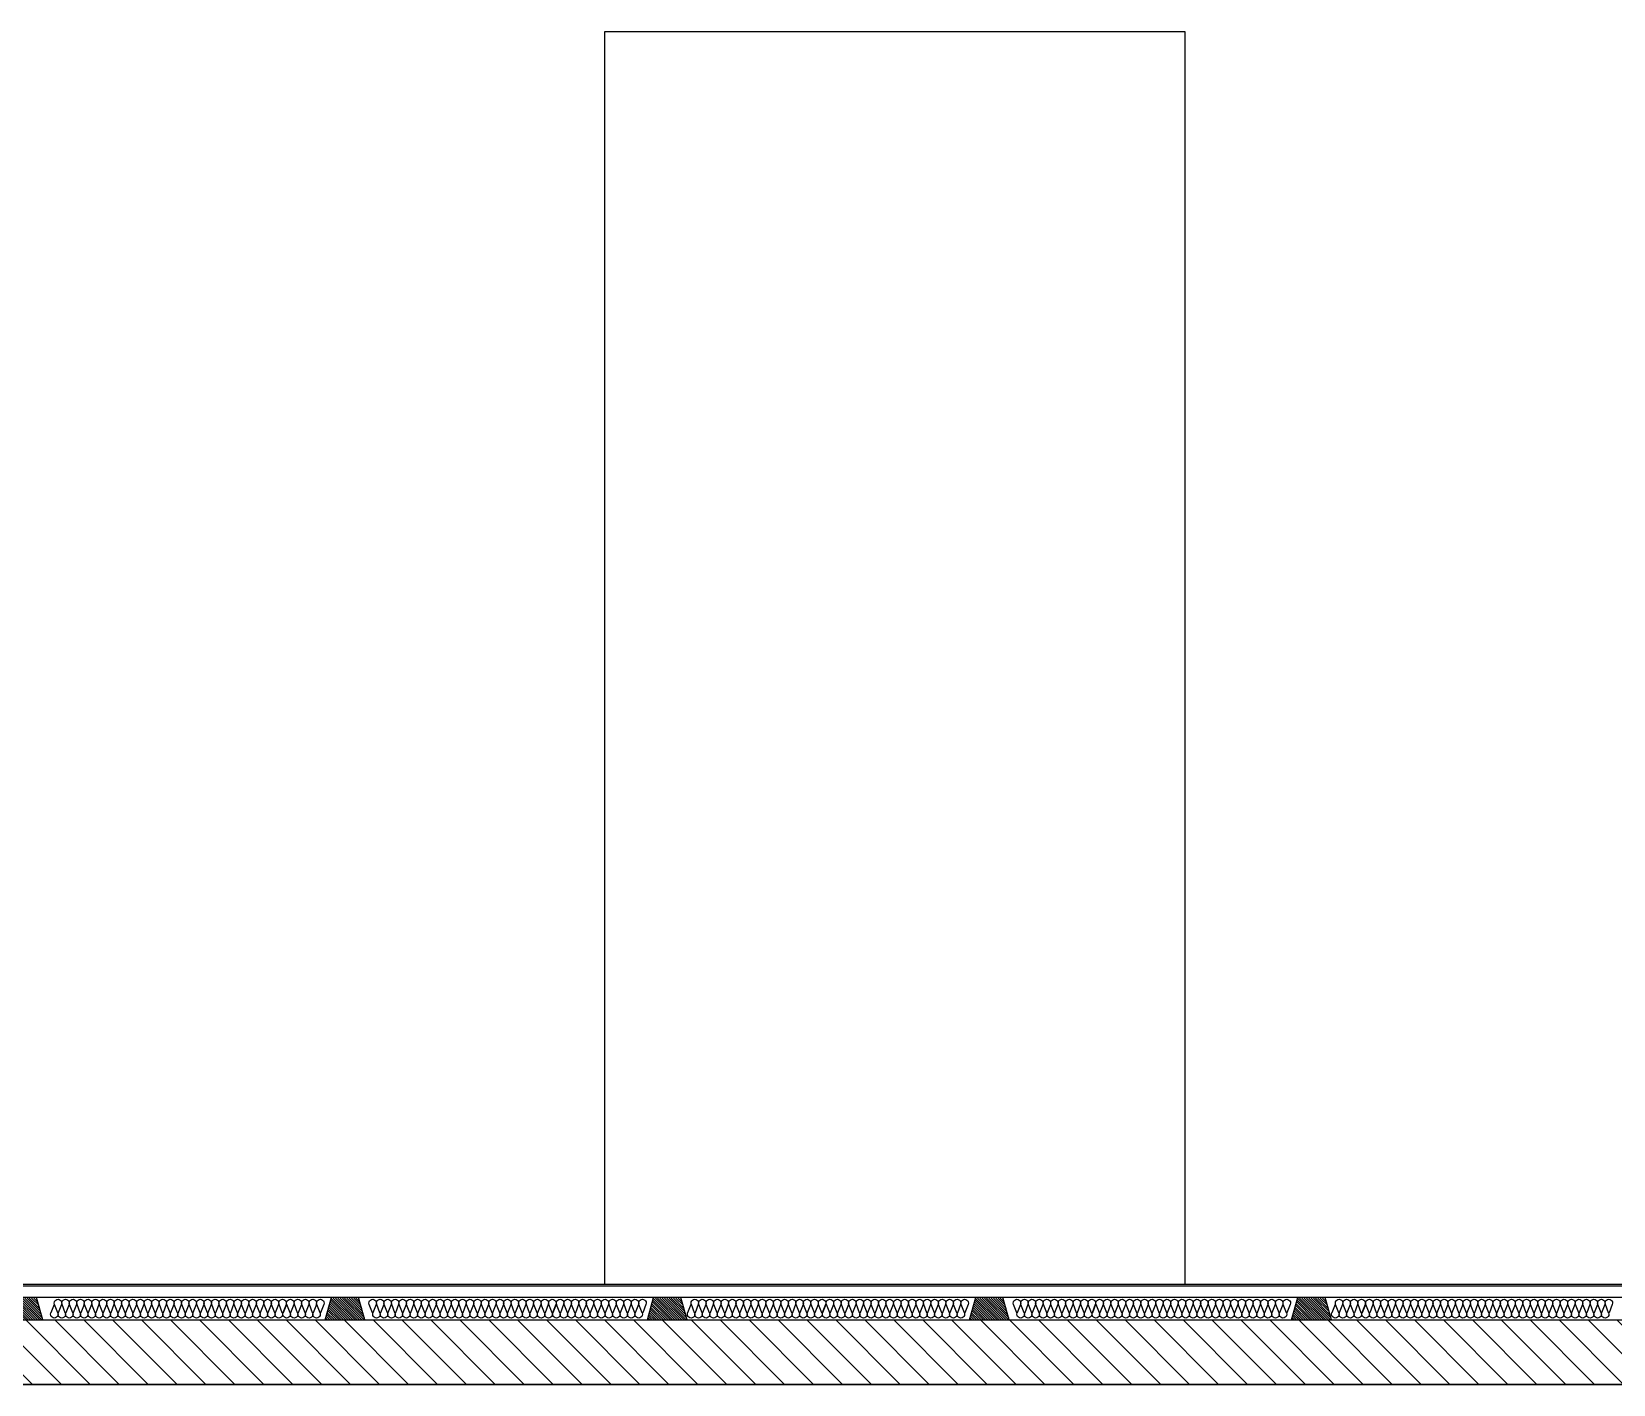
# Model space of a CAD drawing. Header units: millimetres. Extents: x 10 to 76.1, y 10 to 63.5.
# Drawn here: x 40.023 to 42.478, y 22.792 to 24.892 of the extents above; entities that cross this region are included whole.
import ezdxf

# ---------------------------------------------------------------- set-up
doc = ezdxf.new("R2010")
doc.units = ezdxf.units.MM
for name, color, linetype in [('durlok', 3, 'Continuous'), ('lana de vidrio', 2, 'Continuous'), ('Muros', 7, 'Continuous'), ('Relleno', 9, 'Continuous')]:
    doc.layers.add(name, color=color, linetype=linetype)

# ---------------------------------------------------------------- blocks, each defined once
blk = doc.blocks.new('*X8')
at = {"color": 0}
for p, q in [((628.8661, 452.4359), (628.8968, 452.4666)), ((628.8665, 452.4328), (628.9003, 452.4666)), ((628.8674, 452.4408), (628.8932, 452.4666)), ((628.8688, 452.4457), (628.8897, 452.4666)), ((628.87, 452.4328), (628.9038, 452.4666)), ((628.8702, 452.4506), (628.8862, 452.4666)), ((628.8715, 452.4555), (628.8826, 452.4666)), ((628.8729, 452.4604), (628.8791, 452.4666)), ((628.8736, 452.4328), (628.9074, 452.4666)), ((628.8743, 452.4653), (628.8756, 452.4666)), ((628.8771, 452.4328), (628.9109, 452.4666)), ((628.8806, 452.4328), (628.9145, 452.4666)), ((628.8842, 452.4328), (628.9175, 452.4661)), ((628.8877, 452.4328), (628.9183, 452.4633)), ((628.8912, 452.4328), (628.9191, 452.4606)), ((628.8948, 452.4328), (628.9198, 452.4578)), ((628.8983, 452.4328), (628.9206, 452.4551)), ((628.9019, 452.4328), (628.9214, 452.4523)), ((628.9054, 452.4328), (628.9222, 452.4495)), ((628.9089, 452.4328), (628.9229, 452.4468)), ((628.9125, 452.4328), (628.9237, 452.444)), ((628.916, 452.4328), (628.9245, 452.4412)), ((628.9195, 452.4328), (628.9253, 452.4385)), ((628.9231, 452.4328), (628.926, 452.4357)), ((628.9266, 452.4328), (628.9268, 452.4329))]:
    blk.add_line(p, q, dxfattribs=at)

msp = doc.modelspace()

# ---------------------------------------------------------------- hatches: boundary and pattern name
at = {"layer": 'Relleno', "linetype": 'Continuous', "extrusion": (-2.44929e-16, 0, -1)}
h = msp.add_hatch(dxfattribs=at)
h.set_pattern_fill('ANSI31', color=256, scale=0.01, style=0)
h.paths.add_polyline_path([(-34.9032, 22.7923), (-34.9032, 22.8923), (-44.6382, 22.8923), (-44.6382, 22.7923)])

# ---------------------------------------------------------------- linework, layer by layer
at = {"extrusion": (-1.22465e-16, 0, -1)}
msp.add_line((44.134, 22.9473), (36.8856, 22.9473), dxfattribs=at)
at = {"linetype": 'Continuous', "extrusion": (0, 1, 0)}
for p, q in [((36.8856, 22.9453), (44.134, 22.9453)), ((44.134, 22.9273), (36.8856, 22.9273))]:
    msp.add_line(p, q, dxfattribs=at)
at = {"layer": 'durlok'}
for p, q in [((40.9132, 22.9473), (40.9132, 24.8923)), ((40.9132, 24.8923), (41.8132, 24.8923)), ((41.8132, 24.8923), (41.8132, 22.9473))]:
    msp.add_line(p, q, dxfattribs=at)
at = {"layer": 'lana de vidrio', "extrusion": (-1.22465e-16, 0, -1)}
for p, q in [((40.0407, 22.8923), (40.0309, 22.9273)), ((40.479, 22.8923), (40.4888, 22.9273)), ((40.5407, 22.8923), (40.5309, 22.9273)), ((40.979, 22.8923), (40.9888, 22.9273)), ((41.0407, 22.8923), (41.0309, 22.9273)), ((41.479, 22.8923), (41.4888, 22.9273)), ((41.5407, 22.8923), (41.5309, 22.9273)), ((41.979, 22.8923), (41.9888, 22.9273)), ((42.0407, 22.8923), (42.0309, 22.9273))]:
    msp.add_line(p, q, dxfattribs=at)
at = {"layer": 'lana de vidrio', "color": 2, "extrusion": (-1.22465e-16, 0, -1)}
for p, q in [((40.0582, 22.9165), (40.0532, 22.9032)), ((40.064, 22.9032), (40.059, 22.9165)), ((40.0698, 22.9165), (40.0648, 22.9032)), ((40.0756, 22.9032), (40.0706, 22.9165)), ((40.0814, 22.9165), (40.0764, 22.9032)), ((40.0872, 22.9032), (40.0822, 22.9165)), ((40.0931, 22.9165), (40.088, 22.9032)), ((40.0989, 22.9032), (40.0938, 22.9165)), ((40.0989, 22.9032), (40.0938, 22.9165)), ((40.0989, 22.9032), (40.0938, 22.9165)), ((40.1047, 22.9165), (40.0996, 22.9032)), ((40.1105, 22.9032), (40.1054, 22.9165)), ((40.1163, 22.9165), (40.1112, 22.9032)), ((40.1221, 22.9032), (40.117, 22.9165)), ((40.1279, 22.9165), (40.1228, 22.9032)), ((40.1337, 22.9032), (40.1287, 22.9165)), ((40.1395, 22.9165), (40.1345, 22.9032)), ((40.1453, 22.9032), (40.1403, 22.9165)), ((40.1511, 22.9165), (40.1461, 22.9032)), ((40.1569, 22.9032), (40.1519, 22.9165)), ((40.1627, 22.9165), (40.1577, 22.9032)), ((40.1685, 22.9032), (40.1635, 22.9165)), ((40.1743, 22.9165), (40.1693, 22.9032)), ((40.1802, 22.9032), (40.1751, 22.9165)), ((40.186, 22.9165), (40.1809, 22.9032)), ((40.186, 22.9165), (40.1809, 22.9032)), ((40.1918, 22.9032), (40.1867, 22.9165)), ((40.1976, 22.9165), (40.1925, 22.9032)), ((40.2034, 22.9032), (40.1983, 22.9165)), ((40.2092, 22.9165), (40.2041, 22.9032)), ((40.215, 22.9032), (40.2099, 22.9165)), ((40.2208, 22.9165), (40.2158, 22.9032)), ((40.2266, 22.9032), (40.2216, 22.9165)), ((40.2324, 22.9165), (40.2274, 22.9032)), ((40.2382, 22.9032), (40.2332, 22.9165)), ((40.244, 22.9165), (40.239, 22.9032)), ((40.2498, 22.9032), (40.2448, 22.9165)), ((40.2498, 22.9032), (40.2448, 22.9165)), ((40.2556, 22.9165), (40.2506, 22.9032)), ((40.2615, 22.9032), (40.2564, 22.9165)), ((40.2673, 22.9165), (40.2622, 22.9032)), ((40.2731, 22.9032), (40.268, 22.9165)), ((40.2789, 22.9165), (40.2738, 22.9032)), ((40.2847, 22.9032), (40.2796, 22.9165)), ((40.2905, 22.9165), (40.2854, 22.9032)), ((40.2963, 22.9032), (40.2912, 22.9165)), ((40.3021, 22.9165), (40.2971, 22.9032)), ((40.3079, 22.9032), (40.3029, 22.9165)), ((40.3137, 22.9165), (40.3087, 22.9032)), ((40.3195, 22.9032), (40.3145, 22.9165)), ((40.3253, 22.9165), (40.3203, 22.9032)), ((40.3311, 22.9032), (40.3261, 22.9165)), ((40.3369, 22.9165), (40.3319, 22.9032)), ((40.3428, 22.9032), (40.3377, 22.9165)), ((40.3486, 22.9165), (40.3435, 22.9032)), ((40.3544, 22.9032), (40.3493, 22.9165)), ((40.3602, 22.9165), (40.3551, 22.9032)), ((40.366, 22.9032), (40.3609, 22.9165)), ((40.3718, 22.9165), (40.3667, 22.9032)), ((40.3776, 22.9032), (40.3725, 22.9165)), ((40.3834, 22.9165), (40.3783, 22.9032)), ((40.3892, 22.9032), (40.3842, 22.9165)), ((40.395, 22.9165), (40.39, 22.9032)), ((40.4008, 22.9032), (40.3958, 22.9165)), ((40.4066, 22.9165), (40.4016, 22.9032)), ((40.4124, 22.9032), (40.4074, 22.9165)), ((40.4182, 22.9165), (40.4132, 22.9032)), ((40.4188, 22.9165), (40.4138, 22.9032)), ((40.4246, 22.9032), (40.4196, 22.9165)), ((40.4304, 22.9165), (40.4254, 22.9032)), ((40.4362, 22.9032), (40.4312, 22.9165)), ((40.4362, 22.9032), (40.4312, 22.9165)), ((40.442, 22.9165), (40.437, 22.9032)), ((40.4478, 22.9032), (40.4428, 22.9165)), ((40.4537, 22.9165), (40.4486, 22.9032)), ((40.4595, 22.9032), (40.4544, 22.9165)), ((40.4653, 22.9165), (40.4602, 22.9032)), ((40.4711, 22.9032), (40.466, 22.9165)), ((40.4769, 22.9165), (40.4718, 22.9032)), ((40.5524, 22.9032), (40.5473, 22.9165)), ((40.5582, 22.9165), (40.5531, 22.9032)), ((40.564, 22.9032), (40.5589, 22.9165)), ((40.5698, 22.9165), (40.5647, 22.9032)), ((40.5756, 22.9032), (40.5705, 22.9165)), ((40.5814, 22.9165), (40.5764, 22.9032)), ((40.5872, 22.9032), (40.5822, 22.9165)), ((40.593, 22.9165), (40.588, 22.9032)), ((40.5988, 22.9032), (40.5938, 22.9165)), ((40.6046, 22.9165), (40.5996, 22.9032)), ((40.6046, 22.9165), (40.5996, 22.9032)), ((40.6104, 22.9032), (40.6054, 22.9165)), ((40.6162, 22.9165), (40.6112, 22.9032)), ((40.6221, 22.9032), (40.617, 22.9165)), ((40.6279, 22.9165), (40.6228, 22.9032)), ((40.6337, 22.9032), (40.6286, 22.9165)), ((40.6395, 22.9165), (40.6344, 22.9032)), ((40.6453, 22.9032), (40.6402, 22.9165)), ((40.6511, 22.9165), (40.646, 22.9032)), ((40.6569, 22.9032), (40.6518, 22.9165)), ((40.6627, 22.9165), (40.6577, 22.9032)), ((40.6685, 22.9032), (40.6635, 22.9165)), ((40.6685, 22.9032), (40.6635, 22.9165)), ((40.6743, 22.9165), (40.6693, 22.9032)), ((40.6801, 22.9032), (40.6751, 22.9165)), ((40.6859, 22.9165), (40.6809, 22.9032)), ((40.6917, 22.9032), (40.6867, 22.9165)), ((40.6975, 22.9165), (40.6925, 22.9032)), ((40.7034, 22.9032), (40.6983, 22.9165)), ((40.7092, 22.9165), (40.7041, 22.9032)), ((40.715, 22.9032), (40.7099, 22.9165)), ((40.7208, 22.9165), (40.7157, 22.9032)), ((40.7266, 22.9032), (40.7215, 22.9165)), ((40.7324, 22.9165), (40.7273, 22.9032)), ((40.7382, 22.9032), (40.7331, 22.9165)), ((40.744, 22.9165), (40.7389, 22.9032)), ((40.7498, 22.9032), (40.7448, 22.9165)), ((40.7556, 22.9165), (40.7506, 22.9032)), ((40.7614, 22.9032), (40.7564, 22.9165)), ((40.7672, 22.9165), (40.7622, 22.9032)), ((40.773, 22.9032), (40.768, 22.9165)), ((40.7788, 22.9165), (40.7738, 22.9032)), ((40.7846, 22.9032), (40.7796, 22.9165)), ((40.7905, 22.9165), (40.7854, 22.9032)), ((40.7963, 22.9032), (40.7912, 22.9165)), ((40.8021, 22.9165), (40.797, 22.9032)), ((40.8079, 22.9032), (40.8028, 22.9165)), ((40.8137, 22.9165), (40.8086, 22.9032)), ((40.8195, 22.9032), (40.8144, 22.9165)), ((40.8253, 22.9165), (40.8202, 22.9032)), ((40.8311, 22.9032), (40.8261, 22.9165)), ((40.8369, 22.9165), (40.8319, 22.9032)), ((40.8375, 22.9165), (40.8324, 22.9032)), ((40.8433, 22.9032), (40.8382, 22.9165)), ((40.8491, 22.9165), (40.844, 22.9032)), ((40.8549, 22.9032), (40.8499, 22.9165)), ((40.8549, 22.9032), (40.8499, 22.9165)), ((40.8607, 22.9165), (40.8557, 22.9032)), ((40.8665, 22.9032), (40.8615, 22.9165)), ((40.8723, 22.9165), (40.8673, 22.9032)), ((40.8781, 22.9032), (40.8731, 22.9165)), ((40.8839, 22.9165), (40.8789, 22.9032)), ((40.8897, 22.9032), (40.8847, 22.9165)), ((40.8956, 22.9165), (40.8905, 22.9032)), ((40.9014, 22.9032), (40.8963, 22.9165)), ((40.9072, 22.9165), (40.9021, 22.9032)), ((40.913, 22.9032), (40.9079, 22.9165)), ((40.9188, 22.9165), (40.9137, 22.9032)), ((40.9246, 22.9032), (40.9195, 22.9165)), ((40.9304, 22.9165), (40.9253, 22.9032)), ((40.9362, 22.9032), (40.9311, 22.9165)), ((40.9362, 22.9032), (40.9311, 22.9165)), ((40.9362, 22.9032), (40.9311, 22.9165)), ((40.942, 22.9165), (40.937, 22.9032)), ((40.9478, 22.9032), (40.9428, 22.9165)), ((40.9536, 22.9165), (40.9486, 22.9032)), ((40.9594, 22.9032), (40.9544, 22.9165)), ((40.9652, 22.9165), (40.9602, 22.9032)), ((40.971, 22.9032), (40.966, 22.9165)), ((40.9768, 22.9165), (40.9718, 22.9032)), ((41.0465, 22.9165), (41.0415, 22.9032)), ((41.0523, 22.9032), (41.0473, 22.9165)), ((41.0581, 22.9165), (41.0531, 22.9032)), ((41.064, 22.9032), (41.0589, 22.9165)), ((41.0698, 22.9165), (41.0647, 22.9032)), ((41.0756, 22.9032), (41.0705, 22.9165)), ((41.0814, 22.9165), (41.0763, 22.9032)), ((41.0872, 22.9032), (41.0821, 22.9165)), ((41.0872, 22.9032), (41.0821, 22.9165)), ((41.093, 22.9165), (41.0879, 22.9032)), ((41.0988, 22.9032), (41.0937, 22.9165)), ((41.1046, 22.9165), (41.0996, 22.9032)), ((41.1104, 22.9032), (41.1054, 22.9165)), ((41.1162, 22.9165), (41.1112, 22.9032)), ((41.122, 22.9032), (41.117, 22.9165)), ((41.1278, 22.9165), (41.1228, 22.9032)), ((41.1336, 22.9032), (41.1286, 22.9165)), ((41.1394, 22.9165), (41.1344, 22.9032)), ((41.1452, 22.9032), (41.1402, 22.9165)), ((41.1511, 22.9165), (41.146, 22.9032)), ((41.1569, 22.9032), (41.1518, 22.9165)), ((41.1627, 22.9165), (41.1576, 22.9032)), ((41.1685, 22.9032), (41.1634, 22.9165)), ((41.1743, 22.9165), (41.1692, 22.9032)), ((41.1801, 22.9032), (41.175, 22.9165)), ((41.1859, 22.9165), (41.1808, 22.9032)), ((41.1917, 22.9032), (41.1867, 22.9165)), ((41.1975, 22.9165), (41.1925, 22.9032)), ((41.2033, 22.9032), (41.1983, 22.9165)), ((41.2091, 22.9165), (41.2041, 22.9032)), ((41.2149, 22.9032), (41.2099, 22.9165)), ((41.2207, 22.9165), (41.2157, 22.9032)), ((41.2265, 22.9032), (41.2215, 22.9165)), ((41.2324, 22.9165), (41.2273, 22.9032)), ((41.2382, 22.9032), (41.2331, 22.9165)), ((41.244, 22.9165), (41.2389, 22.9032)), ((41.2498, 22.9032), (41.2447, 22.9165)), ((41.2556, 22.9165), (41.2505, 22.9032)), ((41.2562, 22.9165), (41.2511, 22.9032)), ((41.262, 22.9032), (41.2569, 22.9165)), ((41.2678, 22.9165), (41.2627, 22.9032)), ((41.2736, 22.9032), (41.2685, 22.9165)), ((41.2736, 22.9032), (41.2685, 22.9165)), ((41.2794, 22.9165), (41.2743, 22.9032)), ((41.2852, 22.9032), (41.2801, 22.9165)), ((41.291, 22.9165), (41.2859, 22.9032)), ((41.2968, 22.9032), (41.2917, 22.9165)), ((41.3026, 22.9165), (41.2976, 22.9032)), ((41.3084, 22.9032), (41.3034, 22.9165)), ((41.3142, 22.9165), (41.3092, 22.9032)), ((41.32, 22.9032), (41.315, 22.9165)), ((41.3258, 22.9165), (41.3208, 22.9032)), ((41.3316, 22.9032), (41.3266, 22.9165)), ((41.3374, 22.9165), (41.3324, 22.9032)), ((41.3433, 22.9032), (41.3382, 22.9165)), ((41.3491, 22.9165), (41.344, 22.9032)), ((41.3549, 22.9032), (41.3498, 22.9165)), ((41.3549, 22.9032), (41.3498, 22.9165)), ((41.3549, 22.9032), (41.3498, 22.9165)), ((41.3607, 22.9165), (41.3556, 22.9032)), ((41.3665, 22.9032), (41.3614, 22.9165)), ((41.3723, 22.9165), (41.3672, 22.9032)), ((41.3781, 22.9032), (41.373, 22.9165)), ((41.3839, 22.9165), (41.3789, 22.9032)), ((41.3897, 22.9032), (41.3847, 22.9165)), ((41.3955, 22.9165), (41.3905, 22.9032)), ((41.4013, 22.9032), (41.3963, 22.9165)), ((41.4071, 22.9165), (41.4021, 22.9032)), ((41.4129, 22.9032), (41.4079, 22.9165)), ((41.4187, 22.9165), (41.4137, 22.9032)), ((41.4246, 22.9032), (41.4195, 22.9165)), ((41.4304, 22.9165), (41.4253, 22.9032)), ((41.4362, 22.9032), (41.4311, 22.9165)), ((41.442, 22.9165), (41.4369, 22.9032)), ((41.442, 22.9165), (41.4369, 22.9032)), ((41.4478, 22.9032), (41.4427, 22.9165)), ((41.4536, 22.9165), (41.4485, 22.9032)), ((41.4594, 22.9032), (41.4543, 22.9165)), ((41.4652, 22.9165), (41.4602, 22.9032)), ((41.471, 22.9032), (41.466, 22.9165)), ((41.4768, 22.9165), (41.4718, 22.9032)), ((41.5523, 22.9032), (41.5473, 22.9165)), ((41.5581, 22.9165), (41.5531, 22.9032)), ((41.5639, 22.9032), (41.5589, 22.9165)), ((41.5697, 22.9165), (41.5647, 22.9032)), ((41.5755, 22.9032), (41.5705, 22.9165)), ((41.5813, 22.9165), (41.5763, 22.9032)), ((41.5871, 22.9032), (41.5821, 22.9165)), ((41.593, 22.9165), (41.5879, 22.9032)), ((41.5988, 22.9032), (41.5937, 22.9165)), ((41.6046, 22.9165), (41.5995, 22.9032)), ((41.6104, 22.9032), (41.6053, 22.9165)), ((41.6162, 22.9165), (41.6111, 22.9032)), ((41.622, 22.9032), (41.6169, 22.9165)), ((41.6278, 22.9165), (41.6227, 22.9032)), ((41.6336, 22.9032), (41.6286, 22.9165)), ((41.6394, 22.9165), (41.6344, 22.9032)), ((41.6452, 22.9032), (41.6402, 22.9165)), ((41.651, 22.9165), (41.646, 22.9032)), ((41.6568, 22.9032), (41.6518, 22.9165)), ((41.6626, 22.9165), (41.6576, 22.9032)), ((41.6684, 22.9032), (41.6634, 22.9165)), ((41.6743, 22.9165), (41.6692, 22.9032)), ((41.6748, 22.9165), (41.6698, 22.9032)), ((41.6806, 22.9032), (41.6756, 22.9165)), ((41.6864, 22.9165), (41.6814, 22.9032)), ((41.6922, 22.9032), (41.6872, 22.9165)), ((41.6922, 22.9032), (41.6872, 22.9165)), ((41.698, 22.9165), (41.693, 22.9032)), ((41.7039, 22.9032), (41.6988, 22.9165)), ((41.7097, 22.9165), (41.7046, 22.9032)), ((41.7155, 22.9032), (41.7104, 22.9165)), ((41.7213, 22.9165), (41.7162, 22.9032)), ((41.7271, 22.9032), (41.722, 22.9165)), ((41.7329, 22.9165), (41.7278, 22.9032)), ((41.7387, 22.9032), (41.7336, 22.9165)), ((41.7445, 22.9165), (41.7395, 22.9032)), ((41.7503, 22.9032), (41.7453, 22.9165)), ((41.7561, 22.9165), (41.7511, 22.9032)), ((41.7619, 22.9032), (41.7569, 22.9165)), ((41.7677, 22.9165), (41.7627, 22.9032)), ((41.7735, 22.9032), (41.7685, 22.9165)), ((41.7735, 22.9032), (41.7685, 22.9165)), ((41.7735, 22.9032), (41.7685, 22.9165)), ((41.7793, 22.9165), (41.7743, 22.9032)), ((41.7852, 22.9032), (41.7801, 22.9165)), ((41.791, 22.9165), (41.7859, 22.9032)), ((41.7968, 22.9032), (41.7917, 22.9165)), ((41.8026, 22.9165), (41.7975, 22.9032)), ((41.8084, 22.9032), (41.8033, 22.9165)), ((41.8142, 22.9165), (41.8091, 22.9032)), ((41.82, 22.9032), (41.8149, 22.9165)), ((41.8258, 22.9165), (41.8208, 22.9032)), ((41.8316, 22.9032), (41.8266, 22.9165)), ((41.8374, 22.9165), (41.8324, 22.9032)), ((41.8432, 22.9032), (41.8382, 22.9165)), ((41.849, 22.9165), (41.844, 22.9032)), ((41.8548, 22.9032), (41.8498, 22.9165)), ((41.8606, 22.9165), (41.8556, 22.9032)), ((41.8606, 22.9165), (41.8556, 22.9032)), ((41.8665, 22.9032), (41.8614, 22.9165)), ((41.8723, 22.9165), (41.8672, 22.9032)), ((41.8781, 22.9032), (41.873, 22.9165)), ((41.8839, 22.9165), (41.8788, 22.9032)), ((41.8897, 22.9032), (41.8846, 22.9165)), ((41.8955, 22.9165), (41.8904, 22.9032)), ((41.9013, 22.9032), (41.8962, 22.9165)), ((41.9071, 22.9165), (41.902, 22.9032)), ((41.9129, 22.9032), (41.9079, 22.9165)), ((41.9187, 22.9165), (41.9137, 22.9032)), ((41.9245, 22.9032), (41.9195, 22.9165)), ((41.9245, 22.9032), (41.9195, 22.9165)), ((41.9303, 22.9165), (41.9253, 22.9032)), ((41.9361, 22.9032), (41.9311, 22.9165)), ((41.9419, 22.9165), (41.9369, 22.9032)), ((41.9477, 22.9032), (41.9427, 22.9165)), ((41.9536, 22.9165), (41.9485, 22.9032)), ((41.9594, 22.9032), (41.9543, 22.9165)), ((41.9652, 22.9165), (41.9601, 22.9032)), ((41.971, 22.9032), (41.9659, 22.9165)), ((41.9768, 22.9165), (41.9717, 22.9032)), ((42.0465, 22.9165), (42.0414, 22.9032)), ((42.0523, 22.9032), (42.0472, 22.9165)), ((42.0581, 22.9165), (42.053, 22.9032)), ((42.0639, 22.9032), (42.0588, 22.9165)), ((42.0697, 22.9165), (42.0646, 22.9032)), ((42.0755, 22.9032), (42.0705, 22.9165)), ((42.0813, 22.9165), (42.0763, 22.9032)), ((42.0871, 22.9032), (42.0821, 22.9165)), ((42.0929, 22.9165), (42.0879, 22.9032)), ((42.0935, 22.9165), (42.0884, 22.9032)), ((42.0993, 22.9032), (42.0942, 22.9165)), ((42.1051, 22.9165), (42.1001, 22.9032)), ((42.1109, 22.9032), (42.1059, 22.9165)), ((42.1109, 22.9032), (42.1059, 22.9165)), ((42.1167, 22.9165), (42.1117, 22.9032)), ((42.1225, 22.9032), (42.1175, 22.9165)), ((42.1283, 22.9165), (42.1233, 22.9032)), ((42.1341, 22.9032), (42.1291, 22.9165)), ((42.1399, 22.9165), (42.1349, 22.9032)), ((42.1458, 22.9032), (42.1407, 22.9165)), ((42.1516, 22.9165), (42.1465, 22.9032)), ((42.1574, 22.9032), (42.1523, 22.9165)), ((42.1632, 22.9165), (42.1581, 22.9032)), ((42.169, 22.9032), (42.1639, 22.9165)), ((42.1748, 22.9165), (42.1697, 22.9032)), ((42.1806, 22.9032), (42.1755, 22.9165)), ((42.1864, 22.9165), (42.1814, 22.9032)), ((42.1922, 22.9032), (42.1872, 22.9165)), ((42.1922, 22.9032), (42.1872, 22.9165)), ((42.1922, 22.9032), (42.1872, 22.9165)), ((42.198, 22.9165), (42.193, 22.9032)), ((42.2038, 22.9032), (42.1988, 22.9165)), ((42.2096, 22.9165), (42.2046, 22.9032)), ((42.2154, 22.9032), (42.2104, 22.9165)), ((42.2212, 22.9165), (42.2162, 22.9032)), ((42.2271, 22.9032), (42.222, 22.9165)), ((42.2329, 22.9165), (42.2278, 22.9032)), ((42.2387, 22.9032), (42.2336, 22.9165)), ((42.2445, 22.9165), (42.2394, 22.9032)), ((42.2503, 22.9032), (42.2452, 22.9165)), ((42.2561, 22.9165), (42.251, 22.9032)), ((42.2619, 22.9032), (42.2568, 22.9165)), ((42.2677, 22.9165), (42.2626, 22.9032)), ((42.2735, 22.9032), (42.2685, 22.9165)), ((42.2793, 22.9165), (42.2743, 22.9032)), ((42.2793, 22.9165), (42.2743, 22.9032)), ((42.2851, 22.9032), (42.2801, 22.9165)), ((42.2909, 22.9165), (42.2859, 22.9032)), ((42.2967, 22.9032), (42.2917, 22.9165)), ((42.3025, 22.9165), (42.2975, 22.9032)), ((42.3083, 22.9032), (42.3033, 22.9165)), ((42.3142, 22.9165), (42.3091, 22.9032)), ((42.32, 22.9032), (42.3149, 22.9165)), ((42.3258, 22.9165), (42.3207, 22.9032)), ((42.3316, 22.9032), (42.3265, 22.9165)), ((42.3374, 22.9165), (42.3323, 22.9032)), ((42.3432, 22.9032), (42.3381, 22.9165)), ((42.3432, 22.9032), (42.3381, 22.9165)), ((42.349, 22.9165), (42.3439, 22.9032)), ((42.3548, 22.9032), (42.3498, 22.9165)), ((42.3606, 22.9165), (42.3556, 22.9032)), ((42.3664, 22.9032), (42.3614, 22.9165)), ((42.3722, 22.9165), (42.3672, 22.9032)), ((42.378, 22.9032), (42.373, 22.9165)), ((42.3838, 22.9165), (42.3788, 22.9032)), ((42.3896, 22.9032), (42.3846, 22.9165)), ((42.3955, 22.9165), (42.3904, 22.9032)), ((42.4013, 22.9032), (42.3962, 22.9165)), ((42.4071, 22.9165), (42.402, 22.9032)), ((42.4129, 22.9032), (42.4078, 22.9165)), ((42.4187, 22.9165), (42.4136, 22.9032)), ((42.4245, 22.9032), (42.4194, 22.9165)), ((42.4303, 22.9165), (42.4252, 22.9032)), ((42.4361, 22.9032), (42.4311, 22.9165)), ((42.4419, 22.9165), (42.4369, 22.9032)), ((42.4477, 22.9032), (42.4427, 22.9165)), ((42.4535, 22.9165), (42.4485, 22.9032)), ((42.4593, 22.9032), (42.4543, 22.9165)), ((42.4651, 22.9165), (42.4601, 22.9032)), ((42.4709, 22.9032), (42.4659, 22.9165)), ((42.4767, 22.9165), (42.4717, 22.9032))]:
    msp.add_line(p, q, dxfattribs=at)
for centre, start, end in [((-40.0644, 22.9186), 339.2034, 200.7966), ((-40.076, 22.9186), 339.2034, 200.7966), ((-40.0876, 22.9186), 339.2034, 200.7966), ((-40.0992, 22.9186), 339.2034, 200.7966), ((-40.1109, 22.9186), 339.2034, 200.7966), ((-40.1225, 22.9186), 339.2034, 200.7966), ((-40.1341, 22.9186), 339.2034, 200.7966), ((-40.1457, 22.9186), 339.2034, 200.7966), ((-40.1573, 22.9186), 339.2034, 200.7966), ((-40.1689, 22.9186), 339.2034, 200.7966), ((-40.1805, 22.9186), 339.2034, 200.7966), ((-40.1921, 22.9186), 339.2034, 200.7966), ((-40.2038, 22.9186), 339.2034, 200.7966), ((-40.2154, 22.9186), 339.2034, 200.7966), ((-40.227, 22.9186), 339.2034, 200.7966), ((-40.2386, 22.9186), 339.2034, 200.7966), ((-40.2502, 22.9186), 339.2034, 200.7966), ((-40.2618, 22.9186), 339.2034, 200.7966), ((-40.2734, 22.9186), 339.2034, 200.7966), ((-40.2851, 22.9186), 339.2034, 200.7966), ((-40.2967, 22.9186), 339.2034, 200.7966), ((-40.3083, 22.9186), 339.2034, 200.7966), ((-40.3199, 22.9186), 339.2034, 200.7966), ((-40.3315, 22.9186), 339.2034, 200.7966), ((-40.3431, 22.9186), 339.2034, 200.7966), ((-40.3547, 22.9186), 339.2034, 200.7966), ((-40.3664, 22.9186), 339.2034, 200.7966), ((-40.378, 22.9186), 339.2034, 200.7966), ((-40.3896, 22.9186), 339.2034, 200.7966), ((-40.4012, 22.9186), 339.2034, 200.7966), ((-40.4128, 22.9186), 339.2034, 200.7966), ((-40.425, 22.9186), 339.2034, 200.7966), ((-40.4366, 22.9186), 339.2034, 200.7966), ((-40.4482, 22.9186), 339.2034, 200.7966), ((-40.4598, 22.9186), 339.2034, 200.7966), ((-40.4715, 22.9186), 339.2034, 200.7966), ((-40.5527, 22.9186), 339.2034, 200.7966), ((-40.5644, 22.9186), 339.2034, 200.7966), ((-40.576, 22.9186), 339.2034, 200.7966), ((-40.5876, 22.9186), 339.2034, 200.7966), ((-40.5992, 22.9186), 339.2034, 200.7966), ((-40.6108, 22.9186), 339.2034, 200.7966), ((-40.6224, 22.9186), 339.2034, 200.7966), ((-40.634, 22.9186), 339.2034, 200.7966), ((-40.6457, 22.9186), 339.2034, 200.7966), ((-40.6573, 22.9186), 339.2034, 200.7966), ((-40.6689, 22.9186), 339.2034, 200.7966), ((-40.6805, 22.9186), 339.2034, 200.7966), ((-40.6921, 22.9186), 339.2034, 200.7966), ((-40.7037, 22.9186), 339.2034, 200.7966), ((-40.7153, 22.9186), 339.2034, 200.7966), ((-40.727, 22.9186), 339.2034, 200.7966), ((-40.7386, 22.9186), 339.2034, 200.7966), ((-40.7502, 22.9186), 339.2034, 200.7966), ((-40.7618, 22.9186), 339.2034, 200.7966), ((-40.7734, 22.9186), 339.2034, 200.7966), ((-40.785, 22.9186), 339.2034, 200.7966), ((-40.7966, 22.9186), 339.2034, 200.7966), ((-40.8083, 22.9186), 339.2034, 200.7966), ((-40.8199, 22.9186), 339.2034, 200.7966), ((-40.8315, 22.9186), 339.2034, 200.7966), ((-40.8437, 22.9186), 339.2034, 200.7966), ((-40.8553, 22.9186), 339.2034, 200.7966), ((-40.8669, 22.9186), 339.2034, 200.7966), ((-40.8785, 22.9186), 339.2034, 200.7966), ((-40.8901, 22.9186), 339.2034, 200.7966), ((-40.9017, 22.9186), 339.2034, 200.7966), ((-40.9133, 22.9186), 339.2034, 200.7966), ((-40.925, 22.9186), 339.2034, 200.7966), ((-40.9366, 22.9186), 339.2034, 200.7966), ((-40.9482, 22.9186), 339.2034, 200.7966), ((-40.9598, 22.9186), 339.2034, 200.7966), ((-40.9714, 22.9186), 339.2034, 200.7966), ((-41.0527, 22.9186), 339.2034, 200.7966), ((-41.0643, 22.9186), 339.2034, 200.7966), ((-41.0759, 22.9186), 339.2034, 200.7966), ((-41.0876, 22.9186), 339.2034, 200.7966), ((-41.0992, 22.9186), 339.2034, 200.7966), ((-41.1108, 22.9186), 339.2034, 200.7966), ((-41.1224, 22.9186), 339.2034, 200.7966), ((-41.134, 22.9186), 339.2034, 200.7966), ((-41.1456, 22.9186), 339.2034, 200.7966), ((-41.1572, 22.9186), 339.2034, 200.7966), ((-41.1689, 22.9186), 339.2034, 200.7966), ((-41.1805, 22.9186), 339.2034, 200.7966), ((-41.1921, 22.9186), 339.2034, 200.7966), ((-41.2037, 22.9186), 339.2034, 200.7966), ((-41.2153, 22.9186), 339.2034, 200.7966), ((-41.2269, 22.9186), 339.2034, 200.7966), ((-41.2385, 22.9186), 339.2034, 200.7966), ((-41.2502, 22.9186), 339.2034, 200.7966), ((-41.2623, 22.9186), 339.2034, 200.7966), ((-41.274, 22.9186), 339.2034, 200.7966), ((-41.2856, 22.9186), 339.2034, 200.7966), ((-41.2972, 22.9186), 339.2034, 200.7966), ((-41.3088, 22.9186), 339.2034, 200.7966), ((-41.3204, 22.9186), 339.2034, 200.7966), ((-41.332, 22.9186), 339.2034, 200.7966), ((-41.3436, 22.9186), 339.2034, 200.7966), ((-41.3552, 22.9186), 339.2034, 200.7966), ((-41.3669, 22.9186), 339.2034, 200.7966), ((-41.3785, 22.9186), 339.2034, 200.7966), ((-41.3901, 22.9186), 339.2034, 200.7966), ((-41.4017, 22.9186), 339.2034, 200.7966), ((-41.4133, 22.9186), 339.2034, 200.7966), ((-41.4249, 22.9186), 339.2034, 200.7966), ((-41.4365, 22.9186), 339.2034, 200.7966), ((-41.4482, 22.9186), 339.2034, 200.7966), ((-41.4598, 22.9186), 339.2034, 200.7966), ((-41.4714, 22.9186), 339.2034, 200.7966), ((-41.5527, 22.9186), 339.2034, 200.7966), ((-41.5643, 22.9186), 339.2034, 200.7966), ((-41.5759, 22.9186), 339.2034, 200.7966), ((-41.5875, 22.9186), 339.2034, 200.7966), ((-41.5991, 22.9186), 339.2034, 200.7966), ((-41.6108, 22.9186), 339.2034, 200.7966), ((-41.6224, 22.9186), 339.2034, 200.7966), ((-41.634, 22.9186), 339.2034, 200.7966), ((-41.6456, 22.9186), 339.2034, 200.7966), ((-41.6572, 22.9186), 339.2034, 200.7966), ((-41.6688, 22.9186), 339.2034, 200.7966), ((-41.681, 22.9186), 339.2034, 200.7966), ((-41.6926, 22.9186), 339.2034, 200.7966), ((-41.7042, 22.9186), 339.2034, 200.7966), ((-41.7158, 22.9186), 339.2034, 200.7966), ((-41.7275, 22.9186), 339.2034, 200.7966), ((-41.7391, 22.9186), 339.2034, 200.7966), ((-41.7507, 22.9186), 339.2034, 200.7966), ((-41.7623, 22.9186), 339.2034, 200.7966), ((-41.7739, 22.9186), 339.2034, 200.7966), ((-41.7855, 22.9186), 339.2034, 200.7966), ((-41.7971, 22.9186), 339.2034, 200.7966), ((-41.8088, 22.9186), 339.2034, 200.7966), ((-41.8204, 22.9186), 339.2034, 200.7966), ((-41.832, 22.9186), 339.2034, 200.7966), ((-41.8436, 22.9186), 339.2034, 200.7966), ((-41.8552, 22.9186), 339.2034, 200.7966), ((-41.8668, 22.9186), 339.2034, 200.7966), ((-41.8784, 22.9186), 339.2034, 200.7966), ((-41.8901, 22.9186), 339.2034, 200.7966), ((-41.9017, 22.9186), 339.2034, 200.7966), ((-41.9133, 22.9186), 339.2034, 200.7966), ((-41.9249, 22.9186), 339.2034, 200.7966), ((-41.9365, 22.9186), 339.2034, 200.7966), ((-41.9481, 22.9186), 339.2034, 200.7966), ((-41.9597, 22.9186), 339.2034, 200.7966), ((-41.9714, 22.9186), 339.2034, 200.7966), ((-42.0527, 22.9186), 339.2034, 200.7966), ((-42.0643, 22.9186), 339.2034, 200.7966), ((-42.0759, 22.9186), 339.2034, 200.7966), ((-42.0875, 22.9186), 339.2034, 200.7966), ((-42.0997, 22.9186), 339.2034, 200.7966), ((-42.1113, 22.9186), 339.2034, 200.7966), ((-42.1229, 22.9186), 339.2034, 200.7966), ((-42.1345, 22.9186), 339.2034, 200.7966), ((-42.1461, 22.9186), 339.2034, 200.7966), ((-42.1577, 22.9186), 339.2034, 200.7966), ((-42.1694, 22.9186), 339.2034, 200.7966), ((-42.181, 22.9186), 339.2034, 200.7966), ((-42.1926, 22.9186), 339.2034, 200.7966), ((-42.2042, 22.9186), 339.2034, 200.7966), ((-42.2158, 22.9186), 339.2034, 200.7966), ((-42.2274, 22.9186), 339.2034, 200.7966), ((-42.239, 22.9186), 339.2034, 200.7966), ((-42.2507, 22.9186), 339.2034, 200.7966), ((-42.2623, 22.9186), 339.2034, 200.7966), ((-42.2739, 22.9186), 339.2034, 200.7966), ((-42.2855, 22.9186), 339.2034, 200.7966), ((-42.2971, 22.9186), 339.2034, 200.7966), ((-42.3087, 22.9186), 339.2034, 200.7966), ((-42.3203, 22.9186), 339.2034, 200.7966), ((-42.332, 22.9186), 339.2034, 200.7966), ((-42.3436, 22.9186), 339.2034, 200.7966), ((-42.3552, 22.9186), 339.2034, 200.7966), ((-42.3668, 22.9186), 339.2034, 200.7966), ((-42.3784, 22.9186), 339.2034, 200.7966), ((-42.39, 22.9186), 339.2034, 200.7966), ((-42.4016, 22.9186), 339.2034, 200.7966), ((-42.4133, 22.9186), 339.2034, 200.7966), ((-42.4249, 22.9186), 339.2034, 200.7966), ((-42.4365, 22.9186), 339.2034, 200.7966), ((-42.4481, 22.9186), 339.2034, 200.7966), ((-42.4597, 22.9186), 339.2034, 200.7966), ((-42.4713, 22.9186), 339.2034, 200.7966), ((-40.0586, 22.9011), 159.2034, 20.7966), ((-40.0702, 22.9011), 159.2034, 20.7966), ((-40.0818, 22.9011), 159.2034, 20.7966), ((-40.0934, 22.9011), 159.2034, 20.7966), ((-40.105, 22.9011), 159.2034, 20.7966), ((-40.1167, 22.9011), 159.2034, 20.7966), ((-40.1283, 22.9011), 159.2034, 20.7966), ((-40.1399, 22.9011), 159.2034, 20.7966), ((-40.1515, 22.9011), 159.2034, 20.7966), ((-40.1631, 22.9011), 159.2034, 20.7966), ((-40.1747, 22.9011), 159.2034, 20.7966), ((-40.1863, 22.9011), 159.2034, 20.7966), ((-40.198, 22.9011), 159.2034, 20.7966), ((-40.2096, 22.9011), 159.2034, 20.7966), ((-40.2212, 22.9011), 159.2034, 20.7966), ((-40.2328, 22.9011), 159.2034, 20.7966), ((-40.2444, 22.9011), 159.2034, 20.7966), ((-40.256, 22.9011), 159.2034, 20.7966), ((-40.2676, 22.9011), 159.2034, 20.7966), ((-40.2793, 22.9011), 159.2034, 20.7966), ((-40.2909, 22.9011), 159.2034, 20.7966), ((-40.3025, 22.9011), 159.2034, 20.7966), ((-40.3141, 22.9011), 159.2034, 20.7966), ((-40.3257, 22.9011), 159.2034, 20.7966), ((-40.3373, 22.9011), 159.2034, 20.7966), ((-40.3489, 22.9011), 159.2034, 20.7966), ((-40.3606, 22.9011), 159.2034, 20.7966), ((-40.3722, 22.9011), 159.2034, 20.7966), ((-40.3838, 22.9011), 159.2034, 20.7966), ((-40.3954, 22.9011), 159.2034, 20.7966), ((-40.407, 22.9011), 159.2034, 20.7966), ((-40.4192, 22.9011), 159.2034, 20.7966), ((-40.4308, 22.9011), 159.2034, 20.7966), ((-40.4424, 22.9011), 159.2034, 20.7966), ((-40.454, 22.9011), 159.2034, 20.7966), ((-40.4656, 22.9011), 159.2034, 20.7966), ((-40.5586, 22.9011), 159.2034, 20.7966), ((-40.5702, 22.9011), 159.2034, 20.7966), ((-40.5818, 22.9011), 159.2034, 20.7966), ((-40.5934, 22.9011), 159.2034, 20.7966), ((-40.605, 22.9011), 159.2034, 20.7966), ((-40.6166, 22.9011), 159.2034, 20.7966), ((-40.6282, 22.9011), 159.2034, 20.7966), ((-40.6399, 22.9011), 159.2034, 20.7966), ((-40.6515, 22.9011), 159.2034, 20.7966), ((-40.6631, 22.9011), 159.2034, 20.7966), ((-40.6747, 22.9011), 159.2034, 20.7966), ((-40.6863, 22.9011), 159.2034, 20.7966), ((-40.6979, 22.9011), 159.2034, 20.7966), ((-40.7095, 22.9011), 159.2034, 20.7966), ((-40.7212, 22.9011), 159.2034, 20.7966), ((-40.7328, 22.9011), 159.2034, 20.7966), ((-40.7444, 22.9011), 159.2034, 20.7966), ((-40.756, 22.9011), 159.2034, 20.7966), ((-40.7676, 22.9011), 159.2034, 20.7966), ((-40.7792, 22.9011), 159.2034, 20.7966), ((-40.7908, 22.9011), 159.2034, 20.7966), ((-40.8024, 22.9011), 159.2034, 20.7966), ((-40.8141, 22.9011), 159.2034, 20.7966), ((-40.8257, 22.9011), 159.2034, 20.7966), ((-40.8379, 22.9011), 159.2034, 20.7966), ((-40.8495, 22.9011), 159.2034, 20.7966), ((-40.8611, 22.9011), 159.2034, 20.7966), ((-40.8727, 22.9011), 159.2034, 20.7966), ((-40.8843, 22.9011), 159.2034, 20.7966), ((-40.8959, 22.9011), 159.2034, 20.7966), ((-40.9075, 22.9011), 159.2034, 20.7966), ((-40.9192, 22.9011), 159.2034, 20.7966), ((-40.9308, 22.9011), 159.2034, 20.7966), ((-40.9424, 22.9011), 159.2034, 20.7966), ((-40.954, 22.9011), 159.2034, 20.7966), ((-40.9656, 22.9011), 159.2034, 20.7966), ((-41.0469, 22.9011), 159.2034, 20.7966), ((-41.0585, 22.9011), 159.2034, 20.7966), ((-41.0701, 22.9011), 159.2034, 20.7966), ((-41.0818, 22.9011), 159.2034, 20.7966), ((-41.0934, 22.9011), 159.2034, 20.7966), ((-41.105, 22.9011), 159.2034, 20.7966), ((-41.1166, 22.9011), 159.2034, 20.7966), ((-41.1282, 22.9011), 159.2034, 20.7966), ((-41.1398, 22.9011), 159.2034, 20.7966), ((-41.1514, 22.9011), 159.2034, 20.7966), ((-41.163, 22.9011), 159.2034, 20.7966), ((-41.1747, 22.9011), 159.2034, 20.7966), ((-41.1863, 22.9011), 159.2034, 20.7966), ((-41.1979, 22.9011), 159.2034, 20.7966), ((-41.2095, 22.9011), 159.2034, 20.7966), ((-41.2211, 22.9011), 159.2034, 20.7966), ((-41.2327, 22.9011), 159.2034, 20.7966), ((-41.2443, 22.9011), 159.2034, 20.7966), ((-41.2565, 22.9011), 159.2034, 20.7966), ((-41.2681, 22.9011), 159.2034, 20.7966), ((-41.2798, 22.9011), 159.2034, 20.7966), ((-41.2914, 22.9011), 159.2034, 20.7966), ((-41.303, 22.9011), 159.2034, 20.7966), ((-41.3146, 22.9011), 159.2034, 20.7966), ((-41.3262, 22.9011), 159.2034, 20.7966), ((-41.3378, 22.9011), 159.2034, 20.7966), ((-41.3494, 22.9011), 159.2034, 20.7966), ((-41.3611, 22.9011), 159.2034, 20.7966), ((-41.3727, 22.9011), 159.2034, 20.7966), ((-41.3843, 22.9011), 159.2034, 20.7966), ((-41.3959, 22.9011), 159.2034, 20.7966), ((-41.4075, 22.9011), 159.2034, 20.7966), ((-41.4191, 22.9011), 159.2034, 20.7966), ((-41.4307, 22.9011), 159.2034, 20.7966), ((-41.4424, 22.9011), 159.2034, 20.7966), ((-41.454, 22.9011), 159.2034, 20.7966), ((-41.4656, 22.9011), 159.2034, 20.7966), ((-41.5585, 22.9011), 159.2034, 20.7966), ((-41.5701, 22.9011), 159.2034, 20.7966), ((-41.5817, 22.9011), 159.2034, 20.7966), ((-41.5933, 22.9011), 159.2034, 20.7966), ((-41.6049, 22.9011), 159.2034, 20.7966), ((-41.6166, 22.9011), 159.2034, 20.7966), ((-41.6282, 22.9011), 159.2034, 20.7966), ((-41.6398, 22.9011), 159.2034, 20.7966), ((-41.6514, 22.9011), 159.2034, 20.7966), ((-41.663, 22.9011), 159.2034, 20.7966), ((-41.6752, 22.9011), 159.2034, 20.7966), ((-41.6868, 22.9011), 159.2034, 20.7966), ((-41.6984, 22.9011), 159.2034, 20.7966), ((-41.71, 22.9011), 159.2034, 20.7966), ((-41.7217, 22.9011), 159.2034, 20.7966), ((-41.7333, 22.9011), 159.2034, 20.7966), ((-41.7449, 22.9011), 159.2034, 20.7966), ((-41.7565, 22.9011), 159.2034, 20.7966), ((-41.7681, 22.9011), 159.2034, 20.7966), ((-41.7797, 22.9011), 159.2034, 20.7966), ((-41.7913, 22.9011), 159.2034, 20.7966), ((-41.803, 22.9011), 159.2034, 20.7966), ((-41.8146, 22.9011), 159.2034, 20.7966), ((-41.8262, 22.9011), 159.2034, 20.7966), ((-41.8378, 22.9011), 159.2034, 20.7966), ((-41.8494, 22.9011), 159.2034, 20.7966), ((-41.861, 22.9011), 159.2034, 20.7966), ((-41.8726, 22.9011), 159.2034, 20.7966), ((-41.8842, 22.9011), 159.2034, 20.7966), ((-41.8959, 22.9011), 159.2034, 20.7966), ((-41.9075, 22.9011), 159.2034, 20.7966), ((-41.9191, 22.9011), 159.2034, 20.7966), ((-41.9307, 22.9011), 159.2034, 20.7966), ((-41.9423, 22.9011), 159.2034, 20.7966), ((-41.9539, 22.9011), 159.2034, 20.7966), ((-41.9655, 22.9011), 159.2034, 20.7966), ((-42.0468, 22.9011), 159.2034, 20.7966), ((-42.0585, 22.9011), 159.2034, 20.7966), ((-42.0701, 22.9011), 159.2034, 20.7966), ((-42.0817, 22.9011), 159.2034, 20.7966), ((-42.0939, 22.9011), 159.2034, 20.7966), ((-42.1055, 22.9011), 159.2034, 20.7966), ((-42.1171, 22.9011), 159.2034, 20.7966), ((-42.1287, 22.9011), 159.2034, 20.7966), ((-42.1403, 22.9011), 159.2034, 20.7966), ((-42.1519, 22.9011), 159.2034, 20.7966), ((-42.1636, 22.9011), 159.2034, 20.7966), ((-42.1752, 22.9011), 159.2034, 20.7966), ((-42.1868, 22.9011), 159.2034, 20.7966), ((-42.1984, 22.9011), 159.2034, 20.7966), ((-42.21, 22.9011), 159.2034, 20.7966), ((-42.2216, 22.9011), 159.2034, 20.7966), ((-42.2332, 22.9011), 159.2034, 20.7966), ((-42.2449, 22.9011), 159.2034, 20.7966), ((-42.2565, 22.9011), 159.2034, 20.7966), ((-42.2681, 22.9011), 159.2034, 20.7966), ((-42.2797, 22.9011), 159.2034, 20.7966), ((-42.2913, 22.9011), 159.2034, 20.7966), ((-42.3029, 22.9011), 159.2034, 20.7966), ((-42.3145, 22.9011), 159.2034, 20.7966), ((-42.3261, 22.9011), 159.2034, 20.7966), ((-42.3378, 22.9011), 159.2034, 20.7966), ((-42.3494, 22.9011), 159.2034, 20.7966), ((-42.361, 22.9011), 159.2034, 20.7966), ((-42.3726, 22.9011), 159.2034, 20.7966), ((-42.3842, 22.9011), 159.2034, 20.7966), ((-42.3958, 22.9011), 159.2034, 20.7966), ((-42.4074, 22.9011), 159.2034, 20.7966), ((-42.4191, 22.9011), 159.2034, 20.7966), ((-42.4307, 22.9011), 159.2034, 20.7966), ((-42.4423, 22.9011), 159.2034, 20.7966), ((-42.4539, 22.9011), 159.2034, 20.7966), ((-42.4655, 22.9011), 159.2034, 20.7966)]:
    msp.add_arc(centre, 0.00581, start, end, dxfattribs=at)
at = {"layer": 'Muros', "linetype": 'Continuous', "extrusion": (0, 1, 0)}
for p, q in [((35.1082, 22.8923), (44.4332, 22.8923)), ((44.6382, 22.7923), (34.9032, 22.7923))]:
    msp.add_line(p, q, dxfattribs=at)
at = {"layer": 'Muros', "linetype": 'Continuous', "extrusion": (-1.22465e-16, 0, -1)}
msp.add_line((34.9032, 22.7923), (44.6382, 22.7923), dxfattribs=at)

# ---------------------------------------------------------------- block references
at = {"layer": 'lana de vidrio', "extrusion": (-1.22465e-16, 0, -1)}
for p in [(-668.9059, -429.5404), (-669.4059, -429.5404), (-669.9059, -429.5404), (-670.4059, -429.5404), (-670.9059, -429.5404)]:
    msp.add_blockref('*X8', p, dxfattribs=at)

doc.saveas('drawing.dxf')
